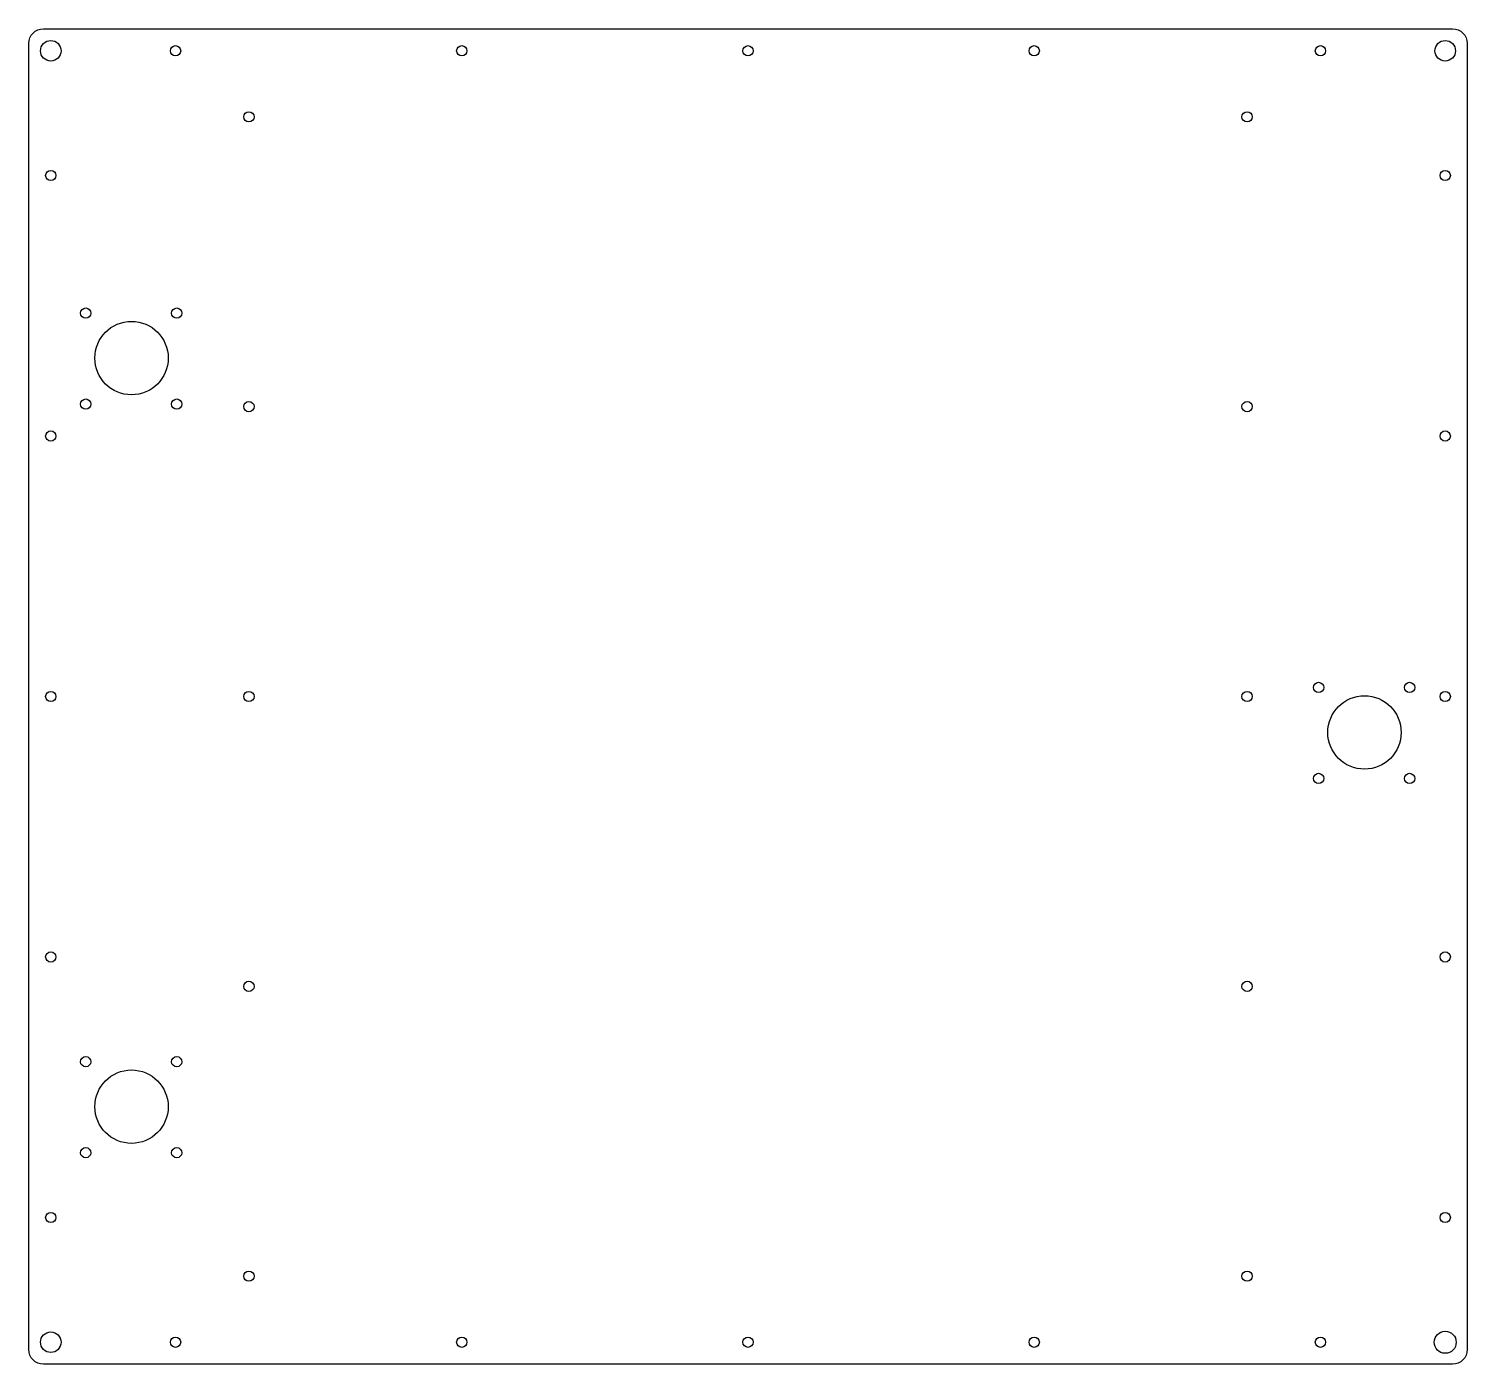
# Model space of a CAD drawing. Header units: millimetres. Extents: x -245 to 245, y -7 to 448.
import ezdxf

# ---------------------------------------------------------------- set-up
doc = ezdxf.new("R2010")
doc.units = ezdxf.units.MM
doc.layers.get('0').update_dxf_attribs({"linetype": 'CONTINUOUS'})

msp = doc.modelspace()

# ---------------------------------------------------------------- linework, layer by layer
msp.add_lwpolyline([(-240, -7.5, -0.414214), (-245, -2.5), (-245, 442.5, -0.414214), (-240, 447.5), (240, 447.5, -0.414214), (245, 442.5), (245, -2.5, -0.414214), (240, -7.5)], format="xyb", close=True)
msp.add_lwpolyline([(-240, -7.5, -0.414214), (-245, -2.5), (-245, 442.5, -0.414214), (-240, 447.5), (240, 447.5, -0.414214), (245, 442.5), (245, -2.5, -0.414214), (240, -7.5)], format="xyb", close=True)
for centre, radius in [((-237.5, 440), 3.5), ((-237.5, 440), 3.5), ((-195, 440), 1.75), ((-195, 440), 1.75), ((-97.5, 440), 1.75), ((-97.5, 440), 1.75), ((0, 440), 1.75), ((0, 440), 1.75), ((97.5, 440), 1.75), ((97.5, 440), 1.75), ((195, 440), 1.75), ((195, 440), 1.75), ((237.5, 440), 3.5), ((237.5, 440), 3.5), ((-170, 417.5), 1.75), ((-170, 417.5), 1.75), ((170, 417.5), 1.75), ((170, 417.5), 1.75), ((-237.5, 397.5), 1.75), ((-237.5, 397.5), 1.75), ((237.5, 397.5), 1.75), ((237.5, 397.5), 1.75), ((-225.61, 350.62), 1.75), ((-225.61, 350.62), 1.75), ((-194.61, 350.62), 1.75), ((-194.61, 350.62), 1.75), ((-210, 335.3), 12.5), ((-210, 335.3), 12.5), ((-225.61, 319.62), 1.75), ((-225.61, 319.62), 1.75), ((-194.61, 319.62), 1.75), ((-194.61, 319.62), 1.75), ((-170, 318.75), 1.75), ((-170, 318.75), 1.75), ((170, 318.75), 1.75), ((170, 318.75), 1.75), ((-237.5, 308.75), 1.75), ((-237.5, 308.75), 1.75), ((237.5, 308.75), 1.75), ((237.5, 308.75), 1.75), ((-237.5, 220), 1.75), ((-237.5, 220), 1.75), ((-170, 220), 1.75), ((-170, 220), 1.75), ((170, 220), 1.75), ((170, 220), 1.75), ((194.39, 223.08), 1.75), ((194.39, 223.08), 1.75), ((225.39, 223.08), 1.75), ((225.39, 223.08), 1.75), ((237.5, 220), 1.75), ((237.5, 220), 1.75), ((210, 207.75), 12.5), ((210, 207.75), 12.5), ((194.39, 192.08), 1.75), ((194.39, 192.08), 1.75), ((225.39, 192.08), 1.75), ((225.39, 192.08), 1.75), ((-237.5, 131.25), 1.75), ((-237.5, 131.25), 1.75), ((237.5, 131.25), 1.75), ((237.5, 131.25), 1.75), ((-170, 121.25), 1.75), ((-170, 121.25), 1.75), ((170, 121.25), 1.75), ((170, 121.25), 1.75), ((-225.61, 95.58), 1.75), ((-225.61, 95.58), 1.75), ((-194.61, 95.58), 1.75), ((-194.61, 95.58), 1.75), ((-210, 80.25), 12.5), ((-210, 80.25), 12.5), ((-225.61, 64.58), 1.75), ((-225.61, 64.58), 1.75), ((-194.61, 64.58), 1.75), ((-194.61, 64.58), 1.75), ((-237.5, 42.5), 1.75), ((-237.5, 42.5), 1.75), ((237.5, 42.5), 1.75), ((237.5, 42.5), 1.75), ((-170, 22.5), 1.75), ((-170, 22.5), 1.75), ((170, 22.5), 1.75), ((170, 22.5), 1.75), ((-237.5, 0), 3.5), ((-237.5, 0), 3.5), ((-195, 0), 1.75), ((-195, 0), 1.75), ((-97.5, 0), 1.75), ((-97.5, 0), 1.75), ((0, 0), 1.75), ((0, 0), 1.75), ((97.5, 0), 1.75), ((97.5, 0), 1.75), ((195, 0), 1.75), ((195, 0), 1.75), ((237.5, 0), 3.75), ((237.5, 0), 3.75)]:
    msp.add_circle(centre, radius)

doc.saveas('drawing.dxf')
